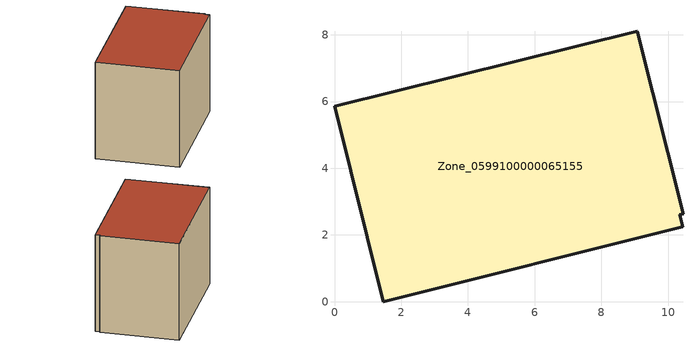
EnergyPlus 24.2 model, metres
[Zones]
Zone_0599100000065155
 floor ground (C_G): 10.45,2.63 10.36,2.61 10.44,2.25 1.47,0 0,5.86 9.08,8.1 z0
 wall outside (C_F): 10.45,2.63 9.08,8.1 0,5.86 1.47,0 10.44,2.25 10.36,2.61 10.45,2.63 z0:7.42
 roof outside (C_R): 10.36,2.61 10.45,2.63 9.08,8.1 0,5.86 1.47,0 10.44,2.25 z7.42
[BUILDING]
Pand.0599100000065155: North Axis=0; Terrain=City; Loads Convergence Tolerance Value=0.04; Temperature Convergence Tolerance Value=0.4; Solar Distribution=FullExterior; Maximum Number of Warmup Days=25; Minimum Number of Warmup Days=1
[Site:Location]
Rotterdam.The.Hague.AP_ZH_NLD Design_Conditions: Latitude=51.96; Longitude=4.45; Time Zone=1; Elevation=-4.5
[SITE:GROUNDTEMPERATURE:BUILDINGSURFACE]
18, 18, 18, 18, 18, 18, 18, 18, 18, 18, 18, 18
[MATERIAL] Thermal Absorptance=0.9; Solar Absorptance=0.7; Visible Absorptance=0.7
Name | Roughness | Thickness | Conductivity | Density | Specific Heat
G.TI.1965-1974 | MediumSmooth | 0.15 | 0.882353 | 540 | 1210
F.TI.1965-1974 | Rough | 0.3 | 0.697674 | 1920 | 840
R.TI.1965-1974 | MediumRough | 0.2 | 0.232558 | 1500 | 1000
[CONSTRUCTION]
C_G: G.TI.1965-1974
C_F: F.TI.1965-1974
C_R: R.TI.1965-1974
[ZONE]
Zone_0599100000065155: Type=1; Multiplier=1; Ceiling Height=Autocalculate; Volume=Autocalculate; Floor Area=autocalculate; Part of Total Floor Area=Yes
[ZONEINFILTRATION:DESIGNFLOWRATE]
Infil_Zone_0599100000065155: Zone or ZoneList or Space or SpaceList=Zone_0599100000065155; Schedule=AlwaysOn; Design Flow Rate Calculation Method=Flow/Area; Flow Rate per Floor Area=0.003; Constant Term Coefficient=1; Temperature Term Coefficient=0; Velocity Term Coefficient=0; Velocity Squared Term Coefficient=0
[HVACTEMPLATE:ZONE:IDEALLOADSAIRSYSTEM]
Zone_0599100000065155: Maximum Heating Supply Air Temperature=50; Minimum Cooling Supply Air Temperature=13; Maximum Heating Supply Air Humidity Ratio=0.0156; Minimum Cooling Supply Air Humidity Ratio=0.0077; Heating Limit=NoLimit; Cooling Limit=NoLimit; Dehumidification Control Type=ConstantSensibleHeatRatio; Cooling Sensible Heat Ratio=0.7; Dehumidification Setpoint=60; Humidification Control Type=None; Humidification Setpoint=30; Outdoor Air Method=None; Outdoor Air Flow Rate per Person=0.00944; Outdoor Air Flow Rate per Zone Floor Area=0; Outdoor Air Flow Rate per Zone=0; Demand Controlled Ventilation Type=None; Outdoor Air Economizer Type=NoEconomizer; Heat Recovery Type=None; Sensible Heat Recovery Effectiveness=0.7; Latent Heat Recovery Effectiveness=0.65
[ZONECONTROL:THERMOSTAT]
ThermostatControl_Zone_0599100000065155: Zone or ZoneList=Zone_0599100000065155; Control Type Schedule=DualSetpointControlType; Control 1=Thermostat_Zone_0599100000065155; Temperature Difference Between Cutout And Setpoint=0
[THERMOSTATSETPOINT:DUALSETPOINT]
Thermostat_Zone_0599100000065155: Heating Setpoint Temperature Schedule=HeatingSetpoint_Zone_0599100000065155; Cooling Setpoint Temperature Schedule=CoolingSetpoint_Zone_0599100000065155
[SCHEDULE:COMPACT]
HeatingSetpoint_Zone_0599100000065155: Through: 12/31, For: AllDays, Until: 24:00, 21
CoolingSetpoint_Zone_0599100000065155: Through: 12/31, For: AllDays, Until: 24:00, 24
DualSetpointControlType: Through: 12/31, For: AllDays, Until: 24:00, 4
AlwaysOn: Through: 12/31, For: AllDays, Until: 24:00, 1
